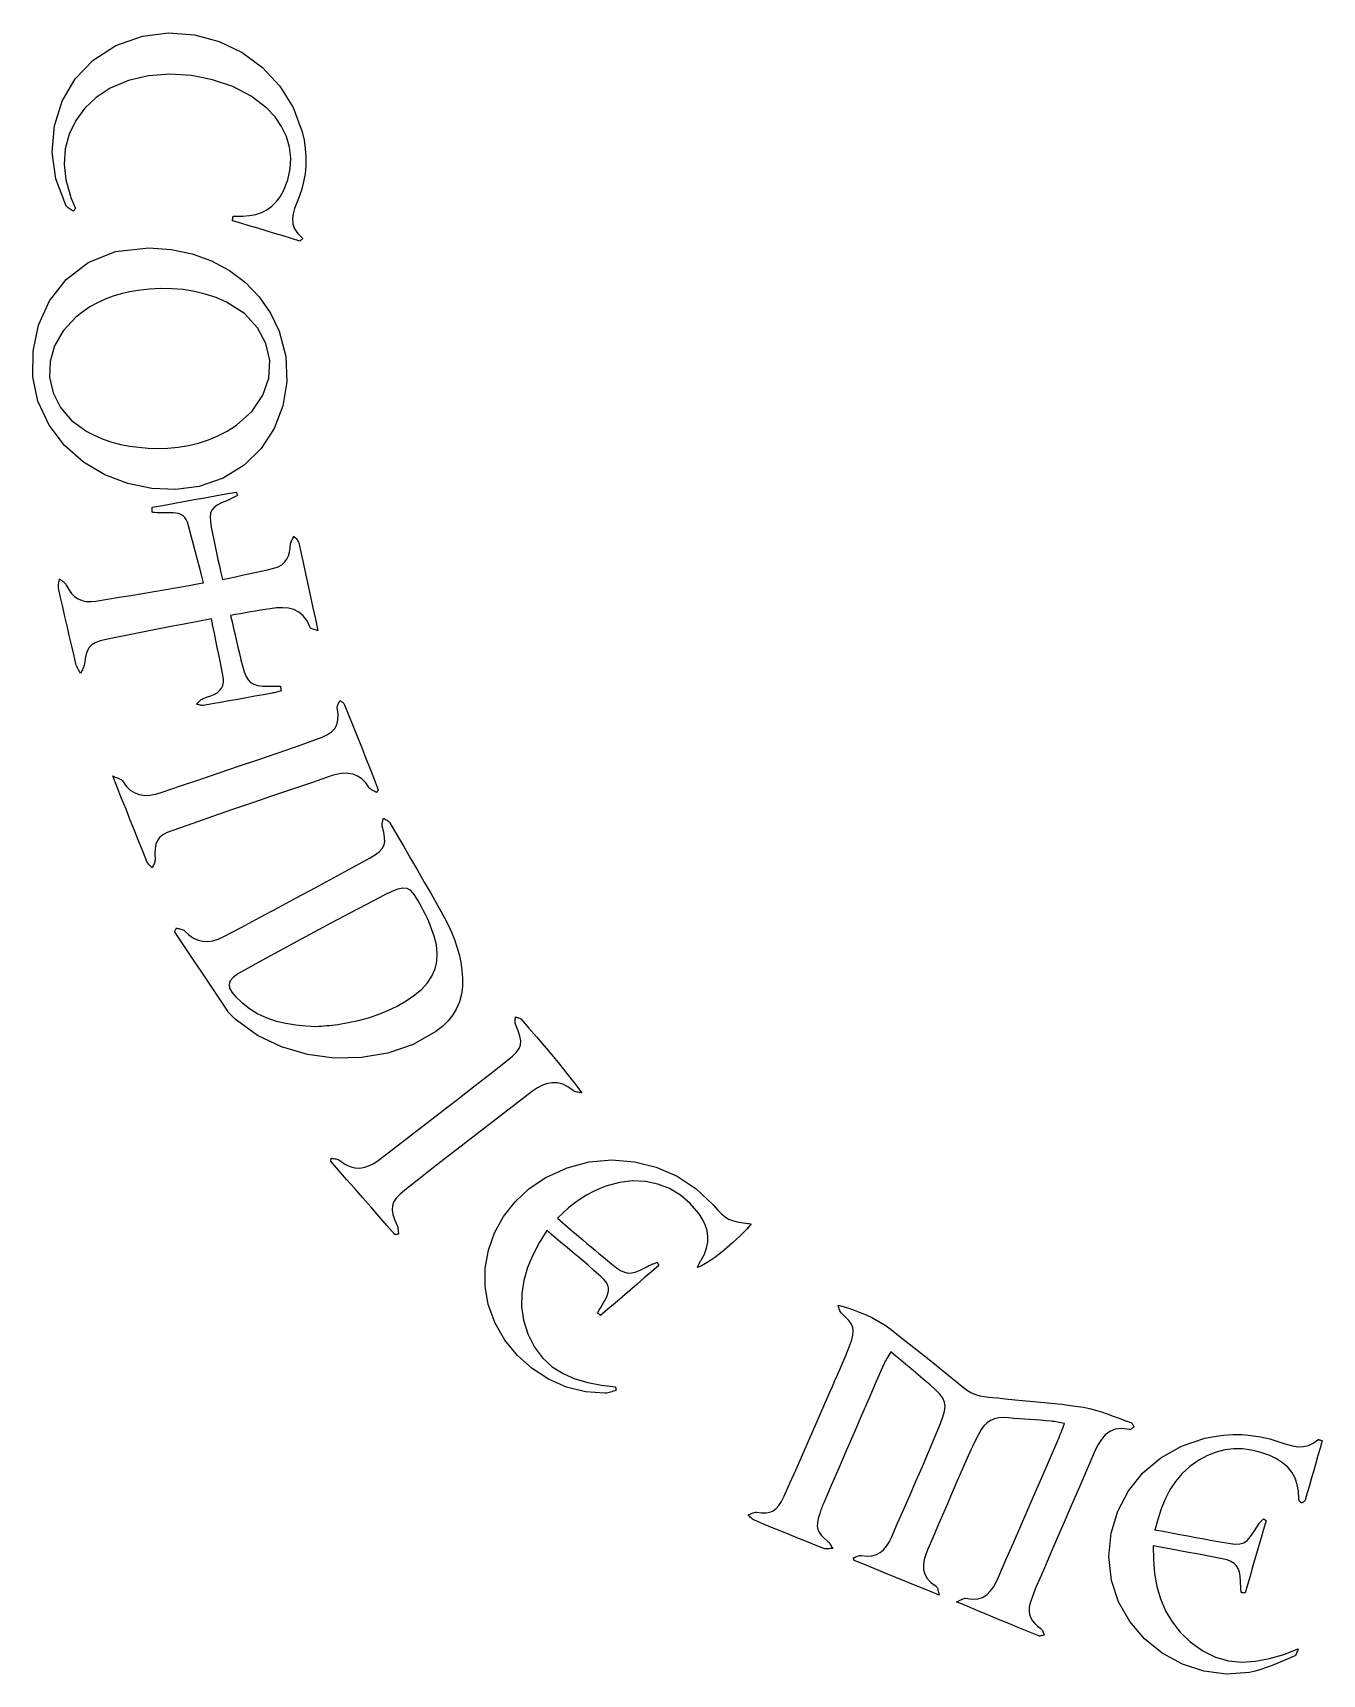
# Model space of a CAD drawing. Extents: x 14.9 to 39.6, y 9.9 to 36.2.
# Drawn here: x 14.93 to 26.46, y 10 to 24.68 of the extents above; entities that cross this region are included whole.
import ezdxf

# ---------------------------------------------------------------- set-up
doc = ezdxf.new("R2010")
doc.units = 0
doc.layers.add('Layer_1', color=7, linetype='CONTINUOUS')

msp = doc.modelspace()

# ---------------------------------------------------------------- linework, layer by layer
at = {"layer": 'Layer_1', "color": 7}
for points in [[(16.723318, 23.04264), (16.733898, 23.04264), (16.744478, 23.04264), (16.755058, 23.04264), (16.765638, 23.04264), (16.776218, 23.04264), (16.786798, 23.04264), (16.797378, 23.04264), (16.807958, 23.04264), (16.868838, 23.04664), (16.925488, 23.05714), (16.977858, 23.07454), (17.025888, 23.09894), (17.069518, 23.13044), (17.108688, 23.16934), (17.143348, 23.21564), (17.173438, 23.26944), (17.211478, 23.36654), (17.232868, 23.46464), (17.237868, 23.56254), (17.226618, 23.65914), (17.199378, 23.75324), (17.156368, 23.84364), (17.097808, 23.92914), (17.023908, 24.00864), (16.883281, 24.11632), (16.719764, 24.20122), (16.5399, 24.26252), (16.350234, 24.29932), (16.157311, 24.31092), (15.967674, 24.29642), (15.787869, 24.25502), (15.624438, 24.18582), (15.5, 24.10412), (15.396819, 24.00712), (15.315679, 23.89692), (15.257369, 23.77566), (15.222669, 23.64541), (15.212379, 23.50828), (15.227269, 23.36636), (15.268129, 23.22175), (15.273529, 23.20775), (15.279029, 23.19385), (15.284529, 23.17995), (15.290129, 23.16605), (15.295729, 23.15215), (15.301329, 23.13835), (15.306929, 23.12445), (15.312529, 23.11055), (15.310129, 23.10755), (15.307729, 23.10455), (15.305329, 23.10155), (15.302929, 23.09855), (15.300529, 23.09555), (15.298129, 23.09255), (15.295729, 23.08955), (15.293329, 23.08655), (15.284429, 23.09255), (15.275029, 23.09855), (15.265429, 23.10455), (15.255929, 23.11055), (15.246929, 23.11755), (15.238829, 23.12455), (15.231929, 23.13255), (15.226529, 23.14055), (15.137769, 23.37615), (15.104939, 23.61514), (15.125009, 23.84919), (15.194929, 24.06995), (15.31166, 24.26908), (15.472164, 24.43824), (15.673401, 24.56908), (15.912331, 24.65328), (16.146748, 24.68178), (16.377567, 24.66408), (16.598614, 24.60388), (16.803712, 24.50488), (16.986684, 24.37091), (17.141354, 24.20566), (17.261545, 24.01286), (17.341085, 23.79624), (17.357375, 23.72104), (17.368255, 23.64594), (17.373555, 23.57104), (17.372999, 23.49644), (17.366399, 23.42204), (17.353559, 23.34804), (17.334259, 23.27434), (17.308299, 23.20114), (17.289769, 23.15534), (17.272879, 23.10954), (17.260139, 23.06384), (17.254039, 23.01844), (17.257139, 22.97354), (17.271889, 22.92924), (17.300809, 22.88574), (17.346399, 22.84314), (17.343099, 22.84014), (17.339799, 22.83714), (17.336499, 22.83414), (17.333199, 22.83114), (17.329899, 22.82814), (17.326599, 22.82514), (17.323299, 22.82214), (17.319999, 22.81914), (17.244729, 22.84204), (17.169449, 22.86484), (17.094159, 22.88764), (17.018859, 22.91044), (16.943539, 22.93324), (16.868199, 22.95604), (16.792839, 22.97884), (16.717449, 23.00164), (16.718223, 23.00664), (16.718971, 23.01164), (16.719695, 23.01664), (16.720399, 23.02164), (16.721084, 23.02664), (16.721752, 23.03164), (16.722406, 23.03664), (16.723049, 23.04164), (16.723055, 23.04164), (16.723061, 23.04164), (16.723067, 23.04165), (16.723073, 23.04165), (16.72308, 23.04165), (16.723086, 23.04166), (16.723092, 23.04166)], [(15.969748, 22.75925), (16.168156, 22.74525), (16.356001, 22.70575), (16.531023, 22.64215), (16.690959, 22.55585), (16.833548, 22.44833), (16.956529, 22.32103), (17.05764, 22.17539), (17.13462, 22.01284), (17.19391, 21.786), (17.20413, 21.56105), (17.1686, 21.34469), (17.09065, 21.14359), (16.973587, 20.96446), (16.820736, 20.81397), (16.635415, 20.69883), (16.420945, 20.62573), (16.211895, 20.59893), (15.996317, 20.60693), (15.781574, 20.65043), (15.575028, 20.72883), (15.384044, 20.84195), (15.215983, 20.98963), (15.078209, 21.1717), (14.978084, 21.388), (14.932304, 21.60507), (14.934104, 21.83591), (14.984014, 22.06711), (15.082424, 22.28524), (15.229762, 22.47691), (15.426465, 22.62868), (15.672968, 22.72718)], [(16.046658, 20.96432), (16.140078, 20.96832), (16.232558, 20.97732), (16.323838, 20.99202), (16.413638, 21.01312), (16.501678, 21.04112), (16.587698, 21.07662), (16.671418, 21.12022), (16.752568, 21.17252), (16.892852, 21.29879), (16.988882, 21.44161), (17.041182, 21.59431), (17.050282, 21.75019), (17.016692, 21.90257), (16.940942, 22.04475), (16.823567, 22.17005), (16.665086, 22.27177), (16.570256, 22.31327), (16.473986, 22.34557), (16.376416, 22.36927), (16.277696, 22.38487), (16.177966, 22.39287), (16.07737, 22.39387), (15.976055, 22.38887), (15.874165, 22.37777), (15.797435, 22.36517), (15.722395, 22.34807), (15.649215, 22.32627), (15.578065, 22.29957), (15.509115, 22.26767), (15.442535, 22.23037), (15.378485, 22.18747), (15.317145, 22.13867), (15.203575, 22.01699), (15.126865, 21.8834), (15.086535, 21.74301), (15.082135, 21.60091), (15.113125, 21.4622), (15.179055, 21.33198), (15.27945, 21.21534), (15.413828, 21.11734), (15.487328, 21.07904), (15.562528, 21.04724), (15.639378, 21.02144), (15.717838, 21.00104), (15.797848, 20.98564), (15.879368, 20.97474), (15.962338, 20.96774), (16.046718, 20.96474), (16.046718, 20.96474), (16.046718, 20.96474), (16.046719, 20.96474), (16.046719, 20.96474), (16.046719, 20.96474), (16.04672, 20.96474), (16.04672, 20.96474)], [(17.152688, 18.79819), (17.142648, 18.79519), (17.132628, 18.79219), (17.122618, 18.78919), (17.112608, 18.78619), (17.102578, 18.78319), (17.092518, 18.78019), (17.082418, 18.77819), (17.072268, 18.77619), (16.995518, 18.76229), (16.918748, 18.74839), (16.841948, 18.73449), (16.765128, 18.72069), (16.688288, 18.70699), (16.611438, 18.69339), (16.534578, 18.67999), (16.457718, 18.66679), (16.450318, 18.66628), (16.442718, 18.66685), (16.435018, 18.66785), (16.427218, 18.66985), (16.419318, 18.67185), (16.411418, 18.67385), (16.403618, 18.67585), (16.395918, 18.67785), (16.401918, 18.68385), (16.407918, 18.68985), (16.413918, 18.69585), (16.419918, 18.70185), (16.426018, 18.70785), (16.432318, 18.71285), (16.438818, 18.71785), (16.445618, 18.72185), (16.454818, 18.72685), (16.464218, 18.73085), (16.473918, 18.73485), (16.483718, 18.73885), (16.493618, 18.74185), (16.503618, 18.74485), (16.513628, 18.74785), (16.523628, 18.75085), (16.555038, 18.76395), (16.581488, 18.77985), (16.602918, 18.79875), (16.619268, 18.82055), (16.630478, 18.84535), (16.636478, 18.87325), (16.637217, 18.90415), (16.632617, 18.93815), (16.620027, 18.99955), (16.607387, 19.06105), (16.594667, 19.12285), (16.581857, 19.18505), (16.568927, 19.24775), (16.555867, 19.31105), (16.542647, 19.37515), (16.529247, 19.44015), (16.407659, 19.41675), (16.286789, 19.39365), (16.166565, 19.37075), (16.046911, 19.34785), (15.927754, 19.32465), (15.809018, 19.30105), (15.690629, 19.27685), (15.572513, 19.25175), (15.525833, 19.23975), (15.488463, 19.22525), (15.459243, 19.20735), (15.436993, 19.18525), (15.420553, 19.15805), (15.408743, 19.12495), (15.400443, 19.08505), (15.394443, 19.03755), (15.392643, 19.02695), (15.389543, 19.01645), (15.385443, 19.00605), (15.380543, 18.99575), (15.375243, 18.98545), (15.369743, 18.97525), (15.364443, 18.96505), (15.359543, 18.95475), (15.353943, 18.96485), (15.347943, 18.97495), (15.341843, 18.98495), (15.335843, 18.99505), (15.330243, 19.00525), (15.325243, 19.01555), (15.321043, 19.02615), (15.317943, 19.03695), (15.297803, 19.12185), (15.277863, 19.20685), (15.258113, 19.29185), (15.238563, 19.37695), (15.219213, 19.46205), (15.200063, 19.54725), (15.181113, 19.63245), (15.162363, 19.71775), (15.160963, 19.72775), (15.160856, 19.73775), (15.161737, 19.74795), (15.163337, 19.75825), (15.165337, 19.76865), (15.167537, 19.77905), (15.169537, 19.78945), (15.171137, 19.79975), (15.179237, 19.79275), (15.187837, 19.78575), (15.196537, 19.77875), (15.205137, 19.77175), (15.213237, 19.76475), (15.220637, 19.75775), (15.226937, 19.74975), (15.231837, 19.74175), (15.253337, 19.70175), (15.278137, 19.66805), (15.306227, 19.64065), (15.337597, 19.61955), (15.372237, 19.60475), (15.410147, 19.59675), (15.451307, 19.59475), (15.495727, 19.59875), (15.600237, 19.61585), (15.704742, 19.63315), (15.809239, 19.65055), (15.913724, 19.66815), (16.018193, 19.68585), (16.12264, 19.70355), (16.227063, 19.72125), (16.331457, 19.73895), (16.345107, 19.74095), (16.358947, 19.74395), (16.373197, 19.74695), (16.388087, 19.74995), (16.403837, 19.75295), (16.420667, 19.75595), (16.438807, 19.75995), (16.458477, 19.76395), (16.440427, 19.83295), (16.422687, 19.90145), (16.405107, 19.96955), (16.387527, 20.03725), (16.369797, 20.10465), (16.351767, 20.17175), (16.333287, 20.23855), (16.314197, 20.30505), (16.304697, 20.32855), (16.291557, 20.34745), (16.275257, 20.36225), (16.256267, 20.37335), (16.235067, 20.38135), (16.212117, 20.38635), (16.187897, 20.38835), (16.162877, 20.38884), (16.142637, 20.3886), (16.122397, 20.38859), (16.102157, 20.38877), (16.081917, 20.38909), (16.061677, 20.3895), (16.041437, 20.38996), (16.021197, 20.39043), (16.000957, 20.39084), (16.000693, 20.39684), (16.000434, 20.40284), (16.000183, 20.40884), (15.999942, 20.41484), (15.999716, 20.42084), (15.999508, 20.42684), (15.99932, 20.43284), (15.999157, 20.43884), (16.093087, 20.45574), (16.187017, 20.47264), (16.280947, 20.48954), (16.374877, 20.50654), (16.468807, 20.52354), (16.562737, 20.54054), (16.656667, 20.55754), (16.750597, 20.57464), (16.752197, 20.57064), (16.753697, 20.56664), (16.755197, 20.56264), (16.756697, 20.55864), (16.758197, 20.55464), (16.759697, 20.55064), (16.761297, 20.54664), (16.762897, 20.54264), (16.751037, 20.53664), (16.739227, 20.53064), (16.727437, 20.52464), (16.715627, 20.51864), (16.703747, 20.51264), (16.691757, 20.50664), (16.679617, 20.50164), (16.667287, 20.49664), (16.619067, 20.47684), (16.581277, 20.45754), (16.553097, 20.43704), (16.533717, 20.41374), (16.522327, 20.38594), (16.518127, 20.35214), (16.520227, 20.31064), (16.527927, 20.25984), (16.538737, 20.20284), (16.550207, 20.14584), (16.562237, 20.08854), (16.574707, 20.03084), (16.587527, 19.97254), (16.600597, 19.91344), (16.613807, 19.85334), (16.627057, 19.79204), (16.686467, 19.80494), (16.745177, 19.81764), (16.803267, 19.83014), (16.860817, 19.84254), (16.917927, 19.85504), (16.974677, 19.86764), (17.031147, 19.88044), (17.087437, 19.89364), (17.126317, 19.90634), (17.158187, 19.92424), (17.183677, 19.94674), (17.203407, 19.97334), (17.218017, 20.00364), (17.228127, 20.03724), (17.234327, 20.07364), (17.237327, 20.11234), (17.238427, 20.12134), (17.240927, 20.13034), (17.244527, 20.13834), (17.248827, 20.14634), (17.253627, 20.15434), (17.258627, 20.16234), (17.263427, 20.17134), (17.267727, 20.18034), (17.273527, 20.17234), (17.279727, 20.16534), (17.286127, 20.15834), (17.292327, 20.15134), (17.298127, 20.14334), (17.303127, 20.13534), (17.307127, 20.12734), (17.309727, 20.11934), (17.331047, 20.02404), (17.352197, 19.92844), (17.373277, 19.83224), (17.394397, 19.73524), (17.415647, 19.63724), (17.437127, 19.53794), (17.458937, 19.4371), (17.481177, 19.33448), (17.470287, 19.33848), (17.459107, 19.34148), (17.448087, 19.34448), (17.437697, 19.34748), (17.428397, 19.35048), (17.420697, 19.35448), (17.414997, 19.35848), (17.411797, 19.36348), (17.384457, 19.42258), (17.350787, 19.46788), (17.311457, 19.50088), (17.267157, 19.52298), (17.218557, 19.53558), (17.166337, 19.54058), (17.111167, 19.53858), (17.053737, 19.53158), (17.010217, 19.52458), (16.966657, 19.51758), (16.922997, 19.51058), (16.879157, 19.50258), (16.835067, 19.49458), (16.790657, 19.48658), (16.745857, 19.47858), (16.700597, 19.47058), (16.714157, 19.41258), (16.727417, 19.35518), (16.740497, 19.29838), (16.753517, 19.24198), (16.766607, 19.18598), (16.779877, 19.13028), (16.793467, 19.07488), (16.807497, 19.01968), (16.822737, 18.96688), (16.838827, 18.92528), (16.857337, 18.89368), (16.879847, 18.87068), (16.907937, 18.85498), (16.943167, 18.84498), (16.987127, 18.83998), (17.041377, 18.83798), (17.054517, 18.83798), (17.067657, 18.83798), (17.080797, 18.83798), (17.093937, 18.83798), (17.107077, 18.83798), (17.120217, 18.83798), (17.133357, 18.83798), (17.146497, 18.83798), (17.147285, 18.83298), (17.148074, 18.82798), (17.148865, 18.82298), (17.149659, 18.81798), (17.150459, 18.81298), (17.151264, 18.80798), (17.152076, 18.80298), (17.152897, 18.79798), (17.152897, 18.79797), (17.152898, 18.79795), (17.152898, 18.79794), (17.152898, 18.79792), (17.152899, 18.79791), (17.152899, 18.7979), (17.1529, 18.79788)], [(18.006838, 17.88609), (17.998138, 17.89109), (17.988938, 17.89609), (17.979538, 17.90109), (17.970338, 17.90609), (17.961538, 17.91109), (17.953538, 17.91709), (17.946638, 17.92309), (17.941138, 17.93009), (17.909368, 17.97449), (17.874498, 18.00909), (17.836718, 18.03439), (17.796188, 18.05079), (17.753098, 18.05879), (17.707628, 18.05903), (17.659948, 18.05203), (17.610238, 18.03813), (17.431766, 17.97763), (17.253299, 17.91713), (17.074872, 17.85653), (16.896525, 17.79573), (16.718293, 17.73473), (16.540214, 17.67333), (16.362325, 17.61143), (16.184663, 17.54893), (16.134543, 17.52903), (16.095543, 17.50823), (16.066403, 17.48513), (16.045883, 17.45833), (16.032713, 17.42633), (16.025613, 17.38773), (16.023413, 17.34103), (16.024813, 17.28483), (16.0245, 17.27583), (16.0227, 17.26683), (16.0198, 17.25783), (16.0161, 17.24883), (16.0119, 17.23983), (16.0075, 17.23083), (16.0032, 17.22183), (15.9994, 17.21283), (15.9932, 17.21983), (15.9866, 17.22683), (15.9799, 17.23383), (15.9733, 17.24083), (15.967, 17.24783), (15.9613, 17.25483), (15.9564, 17.26283), (15.9525, 17.27083), (15.9154, 17.36243), (15.87832, 17.45453), (15.84108, 17.54743), (15.8035, 17.64153), (15.76541, 17.73713), (15.72663, 17.83463), (15.68698, 17.93433), (15.64629, 18.03663), (15.66201, 18.02863), (15.67656, 18.02263), (15.68983, 18.01763), (15.70171, 18.01263), (15.71208, 18.00763), (15.72088, 18.00263), (15.72788, 17.99763), (15.73308, 17.99163), (15.76679, 17.94503), (15.80355, 17.90943), (15.84321, 17.88413), (15.88565, 17.86843), (15.93074, 17.86143), (15.97834, 17.86243), (16.02832, 17.87143), (16.08055, 17.88663), (16.253381, 17.94583), (16.426294, 18.00473), (16.599241, 18.06343), (16.772171, 18.12223), (16.945035, 18.18113), (17.117783, 18.24043), (17.290366, 18.30023), (17.462734, 18.36073), (17.519884, 18.38263), (17.566934, 18.40523), (17.604194, 18.43023), (17.631974, 18.45923), (17.650594, 18.49393), (17.660394, 18.53603), (17.661594, 18.58713), (17.654594, 18.64893), (17.654344, 18.65593), (17.655744, 18.66293), (17.658444, 18.66993), (17.662044, 18.67793), (17.666144, 18.68593), (17.670444, 18.69393), (17.674544, 18.70193), (17.678144, 18.70993), (17.683344, 18.70593), (17.688944, 18.70193), (17.694744, 18.69893), (17.700444, 18.69593), (17.705744, 18.69193), (17.710444, 18.68793), (17.714244, 18.68393), (17.716944, 18.67893), (17.755344, 18.58323), (17.793584, 18.48743), (17.831694, 18.39163), (17.869704, 18.29573), (17.907644, 18.19983), (17.945554, 18.10393), (17.983464, 18.00803), (18.021404, 17.91213), (18.019504, 17.90913), (18.017604, 17.90613), (18.015704, 17.90313), (18.013804, 17.90013), (18.011904, 17.89713), (18.010004, 17.89413), (18.008104, 17.89113)], [(16.217298, 16.67503), (16.226698, 16.67203), (16.236498, 16.67003), (16.246498, 16.66803), (16.256298, 16.66603), (16.265698, 16.66303), (16.274398, 16.66003), (16.282098, 16.65603), (16.288498, 16.65103), (16.327678, 16.61393), (16.368178, 16.58613), (16.409938, 16.56733), (16.452888, 16.55713), (16.496958, 16.55513), (16.542088, 16.56113), (16.588218, 16.57523), (16.635268, 16.59683), (16.79973, 16.68453), (16.964205, 16.77223), (17.128639, 16.86003), (17.292978, 16.94803), (17.457168, 17.03623), (17.621155, 17.12483), (17.784886, 17.21393), (17.948307, 17.30353), (17.996067, 17.33193), (18.031867, 17.35853), (18.056807, 17.38523), (18.071997, 17.41393), (18.078497, 17.44663), (18.077497, 17.48513), (18.070097, 17.53133), (18.057317, 17.58723), (18.056017, 17.59623), (18.05603, 17.60523), (18.057028, 17.61423), (18.058728, 17.62323), (18.060828, 17.63223), (18.063028, 17.64123), (18.065128, 17.65023), (18.066728, 17.65923), (18.074428, 17.65423), (18.082628, 17.64923), (18.091028, 17.64423), (18.099328, 17.63923), (18.107128, 17.63423), (18.114228, 17.62823), (18.120328, 17.62223), (18.125128, 17.61523), (18.186848, 17.50958), (18.248618, 17.40398), (18.310288, 17.29833), (18.371708, 17.19256), (18.432738, 17.08657), (18.493218, 16.98028), (18.553008, 16.8736), (18.611948, 16.76645), (18.644778, 16.70335), (18.674778, 16.63905), (18.701578, 16.57355), (18.724838, 16.50685), (18.744188, 16.43885), (18.759288, 16.36955), (18.769768, 16.29885), (18.775268, 16.22665), (18.774306, 16.15245), (18.765106, 16.08245), (18.747606, 16.01665), (18.721876, 15.95505), (18.687946, 15.89755), (18.645836, 15.84415), (18.595576, 15.79475), (18.537186, 15.74935), (18.332736, 15.63476), (18.108021, 15.55746), (17.870523, 15.51696), (17.627725, 15.51296), (17.38711, 15.54486), (17.15616, 15.61226), (16.942359, 15.71484), (16.753189, 15.85214), (16.742689, 15.86114), (16.732169, 15.87014), (16.721759, 15.88014), (16.711559, 15.89014), (16.701659, 15.90014), (16.692259, 15.91044), (16.683359, 15.92114), (16.675159, 15.93234), (16.615439, 16.02114), (16.555859, 16.11004), (16.496399, 16.19904), (16.437029, 16.28814), (16.377729, 16.37724), (16.318469, 16.46634), (16.259219, 16.55544), (16.199969, 16.64454), (16.202069, 16.64854), (16.204169, 16.65254), (16.206269, 16.65654), (16.208369, 16.66054), (16.210469, 16.66454), (16.212569, 16.66854), (16.214669, 16.67254), (16.216769, 16.67654), (16.216772, 16.67654), (16.216775, 16.67653), (16.216779, 16.67653), (16.216782, 16.67652), (16.216785, 16.67652), (16.216788, 16.67652), (16.216792, 16.67651)], [(17.468248, 15.79485), (17.489608, 15.79685), (17.512028, 15.79885), (17.535348, 15.80085), (17.559408, 15.80285), (17.584048, 15.80485), (17.609098, 15.80685), (17.634408, 15.80985), (17.659818, 15.81385), (17.752538, 15.82935), (17.843768, 15.84905), (17.933298, 15.87325), (18.020928, 15.90245), (18.106458, 15.93705), (18.189688, 15.97745), (18.270418, 16.02405), (18.348438, 16.07735), (18.411198, 16.13005), (18.462158, 16.18635), (18.501338, 16.24625), (18.528748, 16.30985), (18.544398, 16.37725), (18.548298, 16.44855), (18.540498, 16.52375), (18.520958, 16.60295), (18.510108, 16.63595), (18.498248, 16.66865), (18.485478, 16.70115), (18.471878, 16.73335), (18.457528, 16.76525), (18.442528, 16.79685), (18.426958, 16.82815), (18.410898, 16.85915), (18.374168, 16.92605), (18.341888, 16.97615), (18.311058, 17.01025), (18.278698, 17.02915), (18.241798, 17.03315), (18.197378, 17.02415), (18.142438, 17.00225), (18.073988, 16.96825), (17.917089, 16.88645), (17.760451, 16.80405), (17.60407, 16.72115), (17.44794, 16.63775), (17.292058, 16.55385), (17.136421, 16.46945), (16.981023, 16.38465), (16.825861, 16.29935), (16.766621, 16.26425), (16.723911, 16.23225), (16.697431, 16.20165), (16.686861, 16.17075), (16.691861, 16.13805), (16.712211, 16.10185), (16.747561, 16.06045), (16.797601, 16.01225), (16.869611, 15.95455), (16.945501, 15.90805), (17.025021, 15.87145), (17.107921, 15.84355), (17.193941, 15.82315), (17.282841, 15.80915), (17.374361, 15.80015), (17.468251, 15.79515), (17.468251, 15.79515), (17.46825, 15.79516), (17.46825, 15.79517), (17.46825, 15.79517), (17.468249, 15.79517), (17.468249, 15.79518), (17.468248, 15.79518)], [(18.169288, 13.93381), (18.097458, 14.01611), (18.025628, 14.09841), (17.953808, 14.18071), (17.881998, 14.26301), (17.810208, 14.34541), (17.738438, 14.42771), (17.666688, 14.51001), (17.594968, 14.59231), (17.595773, 14.59531), (17.596612, 14.59831), (17.597478, 14.60131), (17.598368, 14.60431), (17.599277, 14.60731), (17.600199, 14.61031), (17.601131, 14.61331), (17.602068, 14.61631), (17.611768, 14.61431), (17.621818, 14.61331), (17.632008, 14.61231), (17.642098, 14.61131), (17.651798, 14.60931), (17.660898, 14.60631), (17.669198, 14.60231), (17.676398, 14.59731), (17.721688, 14.56471), (17.766578, 14.54271), (17.811138, 14.53081), (17.855438, 14.52881), (17.899538, 14.53581), (17.943508, 14.55081), (17.987408, 14.57381), (18.031308, 14.60411), (18.174166, 14.71458), (18.31719, 14.82486), (18.46028, 14.93508), (18.603337, 15.04535), (18.746262, 15.15578), (18.888955, 15.2665), (19.031318, 15.37761), (19.17325, 15.48923), (19.22168, 15.52943), (19.25722, 15.56463), (19.28073, 15.59753), (19.29307, 15.63063), (19.29507, 15.66653), (19.28767, 15.70783), (19.2717, 15.75713), (19.24801, 15.81703), (19.24571, 15.82403), (19.24461, 15.83203), (19.244429, 15.84003), (19.244893, 15.84803), (19.245739, 15.85603), (19.246705, 15.86403), (19.247529, 15.87203), (19.24795, 15.88003), (19.25485, 15.87803), (19.26205, 15.87603), (19.26935, 15.87403), (19.27655, 15.87203), (19.28345, 15.87003), (19.28985, 15.86703), (19.29545, 15.86403), (19.30015, 15.86003), (19.36884, 15.78083), (19.43729, 15.70123), (19.50547, 15.62103), (19.57334, 15.53993), (19.64086, 15.45773), (19.708, 15.37423), (19.77471, 15.28913), (19.84097, 15.20213), (19.83089, 15.20413), (19.82041, 15.20513), (19.80978, 15.20613), (19.79926, 15.20713), (19.7891, 15.20913), (19.7796, 15.21213), (19.7709, 15.21613), (19.7634, 15.22113), (19.71687, 15.25533), (19.67066, 15.27813), (19.62476, 15.29013), (19.57917, 15.29213), (19.53388, 15.28513), (19.48887, 15.26933), (19.44415, 15.24583), (19.3997, 15.21523), (19.256537, 15.10508), (19.113365, 14.99498), (18.970244, 14.88482), (18.827229, 14.77452), (18.684381, 14.66399), (18.541755, 14.55314), (18.399411, 14.44188), (18.257405, 14.33011), (18.213145, 14.29251), (18.180445, 14.25791), (18.158635, 14.22451), (18.147035, 14.19061), (18.144935, 14.15451), (18.151735, 14.11451), (18.166745, 14.06881), (18.189265, 14.01581), (18.192665, 14.00681), (18.195165, 13.99781), (18.196865, 13.98781), (18.198065, 13.97781), (18.198967, 13.96761), (18.199768, 13.95741), (18.200679, 13.94721), (18.201879, 13.93721), (18.197779, 13.93679), (18.193679, 13.93629), (18.189579, 13.93572), (18.185479, 13.93508), (18.181379, 13.93441), (18.177279, 13.93369), (18.173179, 13.93296), (18.169079, 13.93221), (18.169073, 13.93227), (18.169068, 13.93233), (18.169062, 13.93239), (18.169057, 13.93245), (18.169051, 13.93251), (18.169046, 13.93257), (18.169041, 13.93263)], [(21.354408, 14.031), (21.315808, 13.9827), (21.258658, 13.9238), (21.189178, 13.8596), (21.113588, 13.7953), (21.038118, 13.736), (20.968988, 13.687), (20.912418, 13.6535), (20.874628, 13.6407), (20.879228, 13.6497), (20.883528, 13.6587), (20.887628, 13.6677), (20.891528, 13.6757), (20.895428, 13.6837), (20.899428, 13.6917), (20.903528, 13.6987), (20.907828, 13.7057), (20.937158, 13.7593), (20.956828, 13.8125), (20.967118, 13.8652), (20.968318, 13.9175), (20.960718, 13.9694), (20.944618, 14.0208), (20.920298, 14.0718), (20.888058, 14.1224), (20.811228, 14.213), (20.723578, 14.2874), (20.626658, 14.3451), (20.522018, 14.3856), (20.411209, 14.4085), (20.295782, 14.4135), (20.177288, 14.3998), (20.057277, 14.367), (19.996787, 14.3435), (19.938497, 14.3163), (19.882217, 14.2855), (19.827757, 14.2512), (19.774937, 14.2134), (19.723567, 14.1721), (19.673457, 14.1273), (19.624427, 14.0791), (19.648647, 14.0583), (19.672637, 14.0377), (19.696447, 14.0172), (19.720117, 13.9969), (19.743687, 13.9767), (19.767197, 13.9566), (19.790697, 13.9365), (19.814217, 13.9165), (19.850737, 13.8857), (19.887267, 13.8549), (19.923817, 13.8241), (19.960407, 13.7933), (19.997047, 13.7625), (20.033747, 13.7318), (20.070517, 13.7012), (20.107377, 13.6707), (20.150447, 13.6371), (20.187977, 13.6126), (20.222127, 13.597), (20.255057, 13.59), (20.288927, 13.591), (20.325907, 13.601), (20.368147, 13.6185), (20.417817, 13.6437), (20.429547, 13.6497), (20.441437, 13.6557), (20.453457, 13.6607), (20.465567, 13.6657), (20.477727, 13.6707), (20.489897, 13.6757), (20.502047, 13.6807), (20.514127, 13.6857), (20.516227, 13.6827), (20.518327, 13.6797), (20.520327, 13.6767), (20.522327, 13.6727), (20.524327, 13.6687), (20.526327, 13.6647), (20.528327, 13.6607), (20.530327, 13.6577), (20.465227, 13.6017), (20.400097, 13.5457), (20.334937, 13.4897), (20.269757, 13.4337), (20.204567, 13.3777), (20.139357, 13.3217), (20.074147, 13.2657), (20.008927, 13.2097), (20.005627, 13.2127), (20.002327, 13.2157), (19.998927, 13.2187), (19.995527, 13.2217), (19.992127, 13.2247), (19.988727, 13.2277), (19.985427, 13.2307), (19.982127, 13.2337), (19.989827, 13.2467), (19.997527, 13.2597), (20.005227, 13.2727), (20.012927, 13.2857), (20.020627, 13.2987), (20.028327, 13.3117), (20.035927, 13.3248), (20.043527, 13.3379), (20.061607, 13.3722), (20.073887, 13.403), (20.080087, 13.4312), (20.080012, 13.4575), (20.073412, 13.4827), (20.059992, 13.5076), (20.039532, 13.533), (20.011772, 13.5597), (19.952952, 13.6109), (19.893682, 13.6618), (19.833952, 13.7126), (19.773742, 13.7635), (19.713032, 13.8146), (19.651812, 13.866), (19.590062, 13.9179), (19.527762, 13.9704), (19.461102, 13.86104), (19.403482, 13.75032), (19.356892, 13.63801), (19.323322, 13.52392), (19.304772, 13.40782), (19.303272, 13.28951), (19.320732, 13.16878), (19.359182, 13.04542), (19.418072, 12.9277), (19.491082, 12.8305), (19.576722, 12.7519), (19.673512, 12.6901), (19.779957, 12.6432), (19.894572, 12.6093), (20.015867, 12.5866), (20.142354, 12.5732), (20.143025, 12.5692), (20.143688, 12.5652), (20.144347, 12.5612), (20.145004, 12.5572), (20.145661, 12.5532), (20.14632, 12.5492), (20.146983, 12.5452), (20.147654, 12.5412), (20.135214, 12.5372), (20.122784, 12.5332), (20.110354, 12.5282), (20.097924, 12.5242), (20.085494, 12.5202), (20.073064, 12.5172), (20.060634, 12.5152), (20.048204, 12.5142), (19.87278, 12.5271), (19.703342, 12.57), (19.543329, 12.6402), (19.396182, 12.7351), (19.26534, 12.85202), (19.154243, 12.9883), (19.066333, 13.14129), (19.005043, 13.30832), (18.976503, 13.47125), (18.977258, 13.6344), (19.005918, 13.79468), (19.061088, 13.94901), (19.141378, 14.09429), (19.245395, 14.22743), (19.371746, 14.34536), (19.519037, 14.44496), (19.709124, 14.53186), (19.907511, 14.58366), (20.109637, 14.60106), (20.310935, 14.58486), (20.506842, 14.53586), (20.692795, 14.45476), (20.864228, 14.34225), (21.016579, 14.1991), (21.058449, 14.1526), (21.092509, 14.1173), (21.122709, 14.0913), (21.153019, 14.0726), (21.187399, 14.0592), (21.229809, 14.0491), (21.284199, 14.0401), (21.354539, 14.0311), (21.354537, 14.03111), (21.354534, 14.03111), (21.354532, 14.03112), (21.35453, 14.03112), (21.354528, 14.03112), (21.354525, 14.03113), (21.354523, 14.03113)], [(23.190768, 10.65033), (23.205648, 10.65633), (23.218898, 10.66233), (23.230688, 10.66833), (23.241178, 10.67333), (23.250478, 10.67733), (23.258878, 10.68033), (23.266378, 10.68133), (23.273278, 10.68088), (23.331438, 10.67188), (23.381658, 10.67488), (23.424858, 10.68878), (23.461958, 10.71198), (23.493888, 10.74318), (23.521558, 10.78088), (23.545898, 10.82378), (23.567828, 10.87048), (23.634118, 11.02326), (23.700438, 11.17602), (23.766768, 11.32878), (23.833108, 11.48153), (23.899448, 11.63431), (23.965778, 11.78711), (24.032098, 11.93995), (24.098388, 12.09285), (24.105688, 12.10985), (24.112788, 12.12705), (24.119788, 12.14465), (24.126888, 12.16275), (24.134088, 12.18145), (24.141588, 12.20095), (24.149488, 12.22135), (24.157888, 12.24275), (24.141198, 12.24575), (24.125198, 12.24875), (24.109758, 12.25175), (24.094778, 12.25475), (24.080148, 12.25775), (24.065758, 12.26075), (24.051488, 12.26275), (24.037228, 12.26475), (23.989588, 12.26875), (23.941928, 12.27275), (23.894258, 12.27575), (23.846598, 12.27875), (23.798948, 12.28175), (23.751328, 12.28575), (23.703748, 12.28975), (23.656228, 12.29475), (23.611378, 12.29675), (23.569918, 12.29375), (23.531808, 12.28475), (23.496998, 12.26985), (23.465448, 12.24915), (23.437108, 12.22255), (23.411938, 12.19005), (23.389888, 12.15165), (23.376418, 12.12455), (23.363018, 12.09745), (23.349728, 12.07025), (23.336578, 12.04305), (23.323608, 12.01575), (23.310858, 11.98835), (23.298368, 11.96075), (23.286168, 11.93305), (23.242048, 11.83155), (23.198038, 11.73), (23.154128, 11.6284), (23.110308, 11.52678), (23.066548, 11.42514), (23.022838, 11.3235), (22.979158, 11.22186), (22.935498, 11.12025), (22.916958, 11.07285), (22.903358, 11.02655), (22.896158, 10.98165), (22.896895, 10.93845), (22.907045, 10.89725), (22.928095, 10.85835), (22.961535, 10.82205), (23.008865, 10.78865), (23.013665, 10.78465), (23.017465, 10.77865), (23.020665, 10.77065), (23.023465, 10.76065), (23.026165, 10.74955), (23.029165, 10.73715), (23.032665, 10.72365), (23.037065, 10.70925), (22.937285, 10.74995), (22.839385, 10.78985), (22.743085, 10.82915), (22.648115, 10.86785), (22.554205, 10.90615), (22.461085, 10.94415), (22.368475, 10.98195), (22.276105, 11.01965), (22.2753, 11.02265), (22.274467, 11.02565), (22.273616, 11.02865), (22.272755, 11.03165), (22.271894, 11.03465), (22.271043, 11.03765), (22.27021, 11.04065), (22.269405, 11.04365), (22.278505, 11.04665), (22.287705, 11.05065), (22.297005, 11.05465), (22.306305, 11.05865), (22.315505, 11.06165), (22.324505, 11.06365), (22.333205, 11.06465), (22.341605, 11.06395), (22.391385, 11.05795), (22.435695, 11.06095), (22.474955, 11.07175), (22.509575, 11.09005), (22.539985, 11.11515), (22.566595, 11.14645), (22.589825, 11.18325), (22.610085, 11.22485), (22.665355, 11.35193), (22.720755, 11.47894), (22.776135, 11.60595), (22.831355, 11.73303), (22.886285, 11.86024), (22.940775, 11.98764), (22.994685, 12.11532), (23.047875, 12.24332), (23.070785, 12.30352), (23.084725, 12.35392), (23.089225, 12.39712), (23.083925, 12.43542), (23.068325, 12.47142), (23.042005, 12.50752), (23.004515, 12.54612), (22.955425, 12.58972), (22.912865, 12.62602), (22.870045, 12.66222), (22.826895, 12.69852), (22.783315, 12.73502), (22.739225, 12.77182), (22.694535, 12.80912), (22.649155, 12.84702), (22.603005, 12.88562), (22.594005, 12.86972), (22.585305, 12.85472), (22.576905, 12.84042), (22.568905, 12.82672), (22.561305, 12.81332), (22.554105, 12.80022), (22.547405, 12.78712), (22.541305, 12.77392), (22.474005, 12.619), (22.406765, 12.46408), (22.339585, 12.30916), (22.272455, 12.15422), (22.205375, 11.99926), (22.138345, 11.84428), (22.071355, 11.68928), (22.004395, 11.53425), (21.999295, 11.52245), (21.994395, 11.51055), (21.989695, 11.49865), (21.985195, 11.48665), (21.980795, 11.47465), (21.976495, 11.46255), (21.972395, 11.45045), (21.968395, 11.43835), (21.955585, 11.39405), (21.948185, 11.35685), (21.946585, 11.32505), (21.951285, 11.29695), (21.962775, 11.27085), (21.981495, 11.24505), (22.007895, 11.21785), (22.042435, 11.18745), (22.048935, 11.18145), (22.054835, 11.17445), (22.060235, 11.16645), (22.065235, 11.15845), (22.070035, 11.15045), (22.074735, 11.14245), (22.079535, 11.13445), (22.084535, 11.12645), (22.074355, 11.12574), (22.063995, 11.12474), (22.053585, 11.12374), (22.043255, 11.12274), (22.033125, 11.12207), (22.023325, 11.12219), (22.013925, 11.12319), (22.005125, 11.12619), (21.927135, 11.15709), (21.849265, 11.18819), (21.771505, 11.21949), (21.693835, 11.25099), (21.616255, 11.28269), (21.538745, 11.31459), (21.461285, 11.34659), (21.383875, 11.37879), (21.375875, 11.38279), (21.368375, 11.38779), (21.361175, 11.39379), (21.354175, 11.39979), (21.347375, 11.40679), (21.340575, 11.41379), (21.333675, 11.42079), (21.326675, 11.42679), (21.336275, 11.42979), (21.345875, 11.43379), (21.355475, 11.43779), (21.365075, 11.44179), (21.374575, 11.44579), (21.383975, 11.44879), (21.393275, 11.44979), (21.402375, 11.44966), (21.448685, 11.44566), (21.488345, 11.44634), (21.522485, 11.45234), (21.552225, 11.46434), (21.578685, 11.48354), (21.602995, 11.51084), (21.626285, 11.54734), (21.649675, 11.59394), (21.702135, 11.70957), (21.754005, 11.82545), (21.805405, 11.94152), (21.856445, 12.05775), (21.907235, 12.17408), (21.957895, 12.29045), (22.008525, 12.40683), (22.059245, 12.52316), (22.082145, 12.57546), (22.105025, 12.62776), (22.127805, 12.68006), (22.150385, 12.73246), (22.172685, 12.78496), (22.194615, 12.83766), (22.216095, 12.89056), (22.237035, 12.94366), (22.254465, 12.99246), (22.264995, 13.03376), (22.268295, 13.06946), (22.264095, 13.10136), (22.252015, 13.13126), (22.231755, 13.16116), (22.203005, 13.19276), (22.165445, 13.22806), (22.159045, 13.23506), (22.153445, 13.24306), (22.148645, 13.25106), (22.144545, 13.26006), (22.141145, 13.27006), (22.138445, 13.28056), (22.136345, 13.29166), (22.134745, 13.30336), (22.198155, 13.28326), (22.260725, 13.26226), (22.322225, 13.23986), (22.382435, 13.21536), (22.441145, 13.18816), (22.498135, 13.15766), (22.553175, 13.12336), (22.606055, 13.08456), (22.687495, 13.02006), (22.769215, 12.95596), (22.851005, 12.89196), (22.932645, 12.82776), (23.013915, 12.76316), (23.094605, 12.69796), (23.174505, 12.63186), (23.253395, 12.56466), (23.288965, 12.53776), (23.325465, 12.51756), (23.362765, 12.50286), (23.400735, 12.49256), (23.439255, 12.48556), (23.478185, 12.48056), (23.517405, 12.47656), (23.556795, 12.47256), (23.653055, 12.46206), (23.749445, 12.45306), (23.845885, 12.44406), (23.942295, 12.43506), (24.038605, 12.42606), (24.134745, 12.41556), (24.230635, 12.40346), (24.326205, 12.38916), (24.380175, 12.37856), (24.433675, 12.36476), (24.486795, 12.34846), (24.539625, 12.33026), (24.592255, 12.31086), (24.644785, 12.29106), (24.697295, 12.27136), (24.749885, 12.25256), (24.754585, 12.25056), (24.758885, 12.24656), (24.762785, 12.24156), (24.766485, 12.23656), (24.769985, 12.23056), (24.773485, 12.22456), (24.776985, 12.21856), (24.780585, 12.21356), (24.775185, 12.21056), (24.769685, 12.20656), (24.764085, 12.20256), (24.758485, 12.19856), (24.752985, 12.19456), (24.747785, 12.19156), (24.742785, 12.18956), (24.738185, 12.18968), (24.668465, 12.19868), (24.610105, 12.19268), (24.561505, 12.17298), (24.521055, 12.14218), (24.487155, 12.10238), (24.458195, 12.05568), (24.432575, 12.00428), (24.408695, 11.95038), (24.345035, 11.80287), (24.281325, 11.65536), (24.217595, 11.50784), (24.153855, 11.36031), (24.090135, 11.21276), (24.026455, 11.06519), (23.962825, 10.9176), (23.899275, 10.76998), (23.892475, 10.75388), (23.885975, 10.73768), (23.879675, 10.72138), (23.873575, 10.70498), (23.867675, 10.68848), (23.861975, 10.67198), (23.856475, 10.65538), (23.851075, 10.63878), (23.842575, 10.60198), (23.840575, 10.56788), (23.844775, 10.53628), (23.854845, 10.50708), (23.870385, 10.47998), (23.891045, 10.45488), (23.916455, 10.43158), (23.946265, 10.40988), (23.951565, 10.40488), (23.955965, 10.39888), (23.959665, 10.39188), (23.962765, 10.38388), (23.965565, 10.37588), (23.968265, 10.36788), (23.971065, 10.35988), (23.974165, 10.35188), (23.968065, 10.35088), (23.961865, 10.34888), (23.955565, 10.34688), (23.949365, 10.34488), (23.943265, 10.34388), (23.937465, 10.34306), (23.931965, 10.34318), (23.926965, 10.34418), (23.838035, 10.38068), (23.748825, 10.41748), (23.659025, 10.45468), (23.568325, 10.49238), (23.476425, 10.53068), (23.383005, 10.56968), (23.287755, 10.60948), (23.190375, 10.65018), (23.190375, 10.65011), (23.190376, 10.65004), (23.190376, 10.64997), (23.190377, 10.6499), (23.190378, 10.64983), (23.190378, 10.64976), (23.190379, 10.64969)], [(24.966118, 11.29348), (25.040618, 11.27968), (25.114428, 11.26598), (25.187648, 11.25238), (25.260388, 11.23888), (25.332748, 11.22548), (25.404828, 11.21218), (25.476738, 11.19898), (25.548578, 11.18598), (25.622288, 11.17318), (25.679388, 11.16618), (25.723878, 11.16686), (25.759758, 11.17706), (25.791028, 11.19856), (25.821678, 11.23326), (25.855708, 11.28296), (25.897118, 11.34956), (25.901118, 11.35556), (25.905618, 11.36056), (25.910418, 11.36556), (25.915518, 11.37056), (25.920718, 11.37556), (25.926018, 11.38056), (25.931218, 11.38556), (25.936218, 11.39056), (25.939418, 11.38856), (25.942518, 11.38756), (25.945618, 11.38556), (25.948718, 11.38356), (25.951818, 11.38156), (25.954918, 11.37956), (25.958018, 11.37756), (25.961218, 11.37556), (25.937538, 11.29466), (25.913858, 11.21376), (25.890178, 11.13286), (25.866498, 11.05196), (25.842818, 10.97106), (25.819138, 10.89016), (25.795458, 10.80926), (25.771778, 10.72826), (25.767278, 10.72868), (25.762778, 10.72918), (25.758378, 10.72975), (25.753978, 10.73038), (25.749578, 10.73106), (25.745178, 10.73178), (25.740778, 10.73251), (25.736378, 10.73326), (25.735679, 10.74586), (25.734945, 10.75836), (25.7342, 10.77086), (25.733466, 10.78336), (25.732764, 10.79586), (25.732117, 10.80836), (25.731548, 10.82086), (25.731078, 10.83346), (25.728178, 10.87776), (25.721578, 10.91526), (25.710668, 10.94656), (25.694778, 10.97236), (25.673268, 10.99326), (25.645478, 11.01006), (25.610768, 11.02326), (25.568478, 11.03366), (25.493028, 11.04836), (25.417388, 11.06276), (25.341388, 11.07696), (25.264868, 11.09106), (25.187678, 11.10516), (25.109648, 11.11936), (25.030618, 11.13376), (24.950418, 11.14846), (24.952618, 11.02378), (24.963518, 10.90304), (24.984358, 10.78676), (25.016378, 10.67548), (25.060838, 10.56972), (25.118978, 10.47002), (25.192058, 10.37692), (25.281318, 10.29092), (25.393144, 10.21082), (25.507653, 10.15552), (25.624783, 10.12282), (25.744472, 10.11082), (25.866658, 10.11782), (25.991278, 10.14092), (26.118272, 10.17842), (26.247577, 10.22832), (26.243377, 10.21932), (26.239477, 10.20932), (26.235677, 10.19932), (26.231777, 10.18932), (26.227577, 10.18032), (26.222977, 10.17232), (26.217677, 10.16632), (26.211577, 10.16232), (26.162267, 10.14202), (26.112967, 10.12112), (26.063587, 10.10012), (26.014027, 10.07982), (25.964207, 10.06072), (25.914027, 10.04362), (25.863397, 10.02902), (25.812237, 10.01772), (25.606978, 10.00212), (25.404646, 10.02852), (25.211046, 10.09282), (25.031981, 10.19092), (24.873255, 10.31883), (24.740674, 10.47243), (24.640042, 10.64764), (24.577162, 10.84039), (24.554342, 11.05447), (24.574252, 11.2625), (24.633702, 11.45962), (24.729522, 11.64101), (24.85853, 11.80183), (25.017548, 11.93725), (25.203396, 12.04241), (25.412896, 12.11251), (25.496376, 12.12921), (25.579596, 12.14021), (25.662556, 12.14521), (25.745266, 12.14454), (25.827726, 12.13754), (25.909946, 12.12484), (25.991926, 12.10594), (26.073666, 12.08074), (26.117846, 12.06564), (26.162186, 12.05204), (26.206536, 12.04164), (26.250766, 12.03664), (26.294726, 12.03764), (26.338286, 12.04764), (26.381296, 12.06734), (26.423626, 12.09884), (26.425626, 12.09984), (26.428426, 12.09999), (26.432026, 12.09943), (26.436426, 12.09843), (26.441526, 12.09743), (26.447426, 12.09543), (26.454026, 12.09343), (26.461326, 12.09143), (26.442306, 12.02423), (26.423326, 11.95713), (26.404346, 11.89023), (26.385346, 11.82353), (26.366296, 11.75693), (26.347176, 11.69043), (26.327946, 11.62403), (26.308576, 11.55773), (26.306676, 11.55373), (26.303576, 11.54973), (26.299476, 11.54573), (26.294776, 11.54173), (26.289676, 11.53873), (26.284576, 11.53673), (26.279676, 11.53573), (26.275376, 11.53551), (26.271776, 11.53651), (26.267876, 11.53951), (26.263976, 11.54351), (26.260276, 11.54751), (26.257076, 11.55251), (26.254576, 11.55751), (26.252976, 11.56251), (26.252469, 11.56651), (26.250269, 11.63571), (26.239039, 11.69891), (26.218969, 11.75611), (26.190249, 11.80751), (26.153079, 11.85321), (26.107649, 11.89321), (26.054159, 11.92771), (25.992809, 11.95671), (25.911679, 11.98541), (25.830839, 12.00541), (25.750389, 12.01631), (25.670459, 12.01731), (25.591149, 12.00831), (25.512589, 11.98911), (25.434889, 11.95891), (25.358159, 11.91721), (25.279039, 11.86051), (25.210199, 11.79691), (25.150789, 11.72671), (25.099969, 11.65021), (25.056909, 11.56781), (25.020769, 11.47991), (24.990699, 11.38681), (24.965869, 11.28891), (24.965869, 11.28889), (24.965869, 11.28886), (24.965868, 11.28884), (24.965868, 11.28881), (24.965868, 11.28879), (24.965868, 11.28877), (24.965867, 11.28874)]]:
    msp.add_lwpolyline(points, close=True, dxfattribs=at)

doc.saveas('drawing.dxf')
